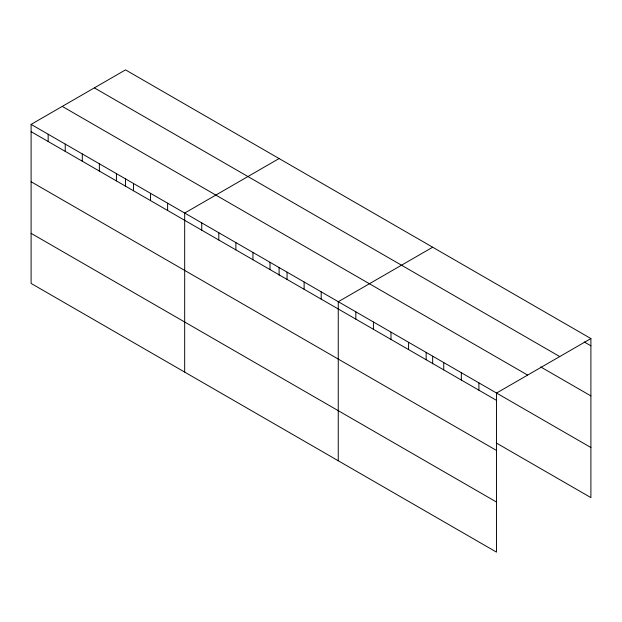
<?xml version="1.0" encoding="UTF-8"?>
<svg xmlns="http://www.w3.org/2000/svg" width="622" height="622" viewBox="0 0 622 622"><rect width="100%" height="100%" fill="white"/><g stroke="black" fill="none" stroke-linecap="round" stroke-linejoin="round"><path stroke-width="0.93" d="M590.9 338.57L125.512 69.882L31.1 124.392L31.1 283.43L496.488 552.118L496.488 393.081L590.9 338.57L590.9 497.608L496.294 442.988M279.091 158.548L184.68 213.058L184.68 372.096M432.671 247.222L338.259 301.724L338.259 460.762M584.206 341.968L590.9 345.832M94.357 87.873L559.746 356.562M540.666 366.918L590.9 395.919M62.254 106.401L527.643 375.097M31.1 124.392L590.9 447.521M31.1 131.654L496.488 400.343M31.1 181.741L496.488 450.429M31.1 233.343L496.488 502.032M478.909 382.934L478.909 390.188M461.33 372.78L461.33 380.042M443.743 362.626L443.743 369.888M432.671 356.165L432.671 363.878M426.163 352.48L426.163 359.741M408.584 342.325L408.584 349.587M390.997 332.179L390.997 339.441M373.418 322.025L373.418 329.287M355.838 311.879L355.838 319.14M321.193 291.873L321.193 299.135M304.127 282.023L304.127 289.284M287.061 272.172L287.061 279.433M279.091 267.499L279.091 275.204M270.002 262.321L270.002 269.583M252.936 252.47L252.936 259.732M235.87 242.619L235.87 249.873M218.804 232.76L218.804 240.022M201.746 222.909L201.746 230.171M167.613 203.207L167.613 210.469M150.547 193.356L150.547 200.618M133.489 183.506L133.489 190.767M125.512 178.833L125.512 186.538M116.423 173.655L116.423 180.916M99.357 163.796L99.357 171.058M82.291 153.945L82.291 161.207M65.232 144.094L65.232 151.356M48.166 134.243L48.166 141.505"/></g></svg>
